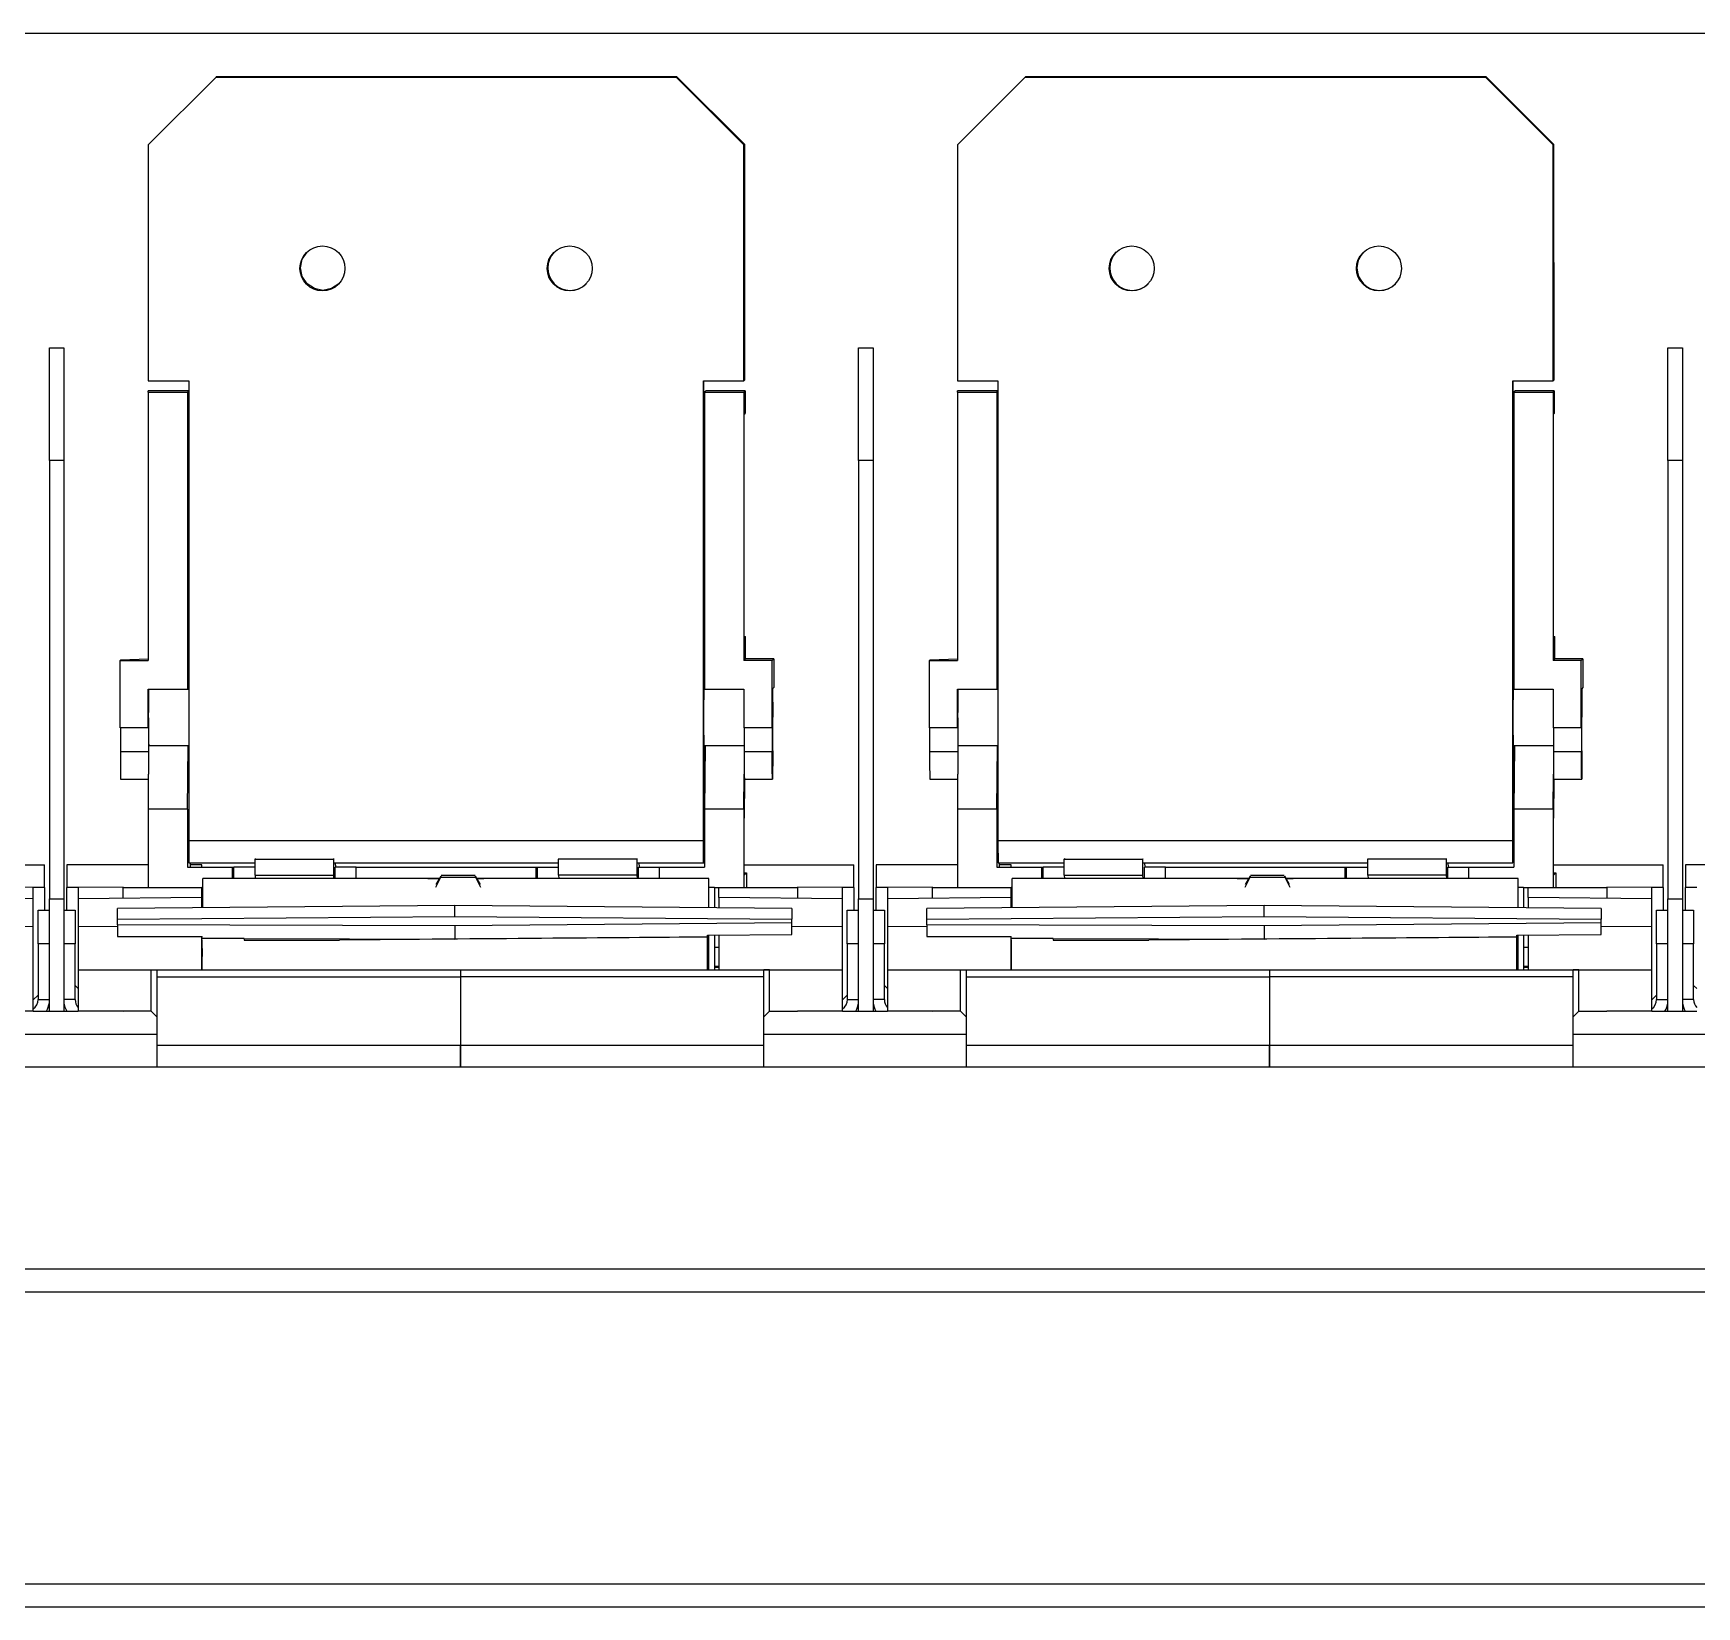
# Paper-space layout 'D' of a CAD drawing. Header units: inches. Extents: x 0 to 136, y 0 to 88.
# Drawn here: x 31.71 to 39.48, y 27.4 to 34.75 of the extents above; entities that cross this region are included whole.
import ezdxf

# ---------------------------------------------------------------- set-up
doc = ezdxf.new("R2010")
doc.units = ezdxf.units.IN
doc.header["$LTSCALE"] = 4
doc.header["$MEASUREMENT"] = 0

psp = doc.layouts.new('D')

# ---------------------------------------------------------------- linework, layer by layer
at = {"color": 7, "linetype": 'Continuous', "lineweight": 25}
for p, q in [((17.2199, 34.7471), (42.6216, 34.7471)), ((32.2437, 34.2264), (32.5587, 34.5413)), ((32.561, 34.5436), (32.5587, 34.5413)), ((34.7108, 34.5413), (32.5587, 34.5413)), ((34.7131, 34.5436), (32.561, 34.5436)), ((34.7108, 34.5413), (34.7131, 34.5436)), ((34.7108, 34.5413), (35.0258, 34.2263)), ((35.0281, 34.2286), (34.7131, 34.5436)), ((36.0233, 34.2264), (36.3382, 34.5413)), ((36.3405, 34.5436), (36.3382, 34.5413)), ((38.4903, 34.5413), (36.3382, 34.5413)), ((38.4926, 34.5436), (36.3405, 34.5436)), ((38.4903, 34.5413), (38.4926, 34.5436)), ((38.4903, 34.5413), (38.8053, 34.2263)), ((38.8076, 34.2286), (38.4926, 34.5436)), ((32.2437, 34.2264), (32.2438, 33.1241)), ((35.0281, 34.2286), (35.0258, 34.2263)), ((35.0258, 33.124), (35.0258, 34.2263)), ((35.0281, 34.2286), (35.0281, 33.1263)), ((36.0233, 34.2264), (36.0233, 33.1241)), ((38.8076, 34.2286), (38.8053, 34.2263)), ((38.8054, 33.124), (38.8053, 34.2263)), ((38.8076, 34.2286), (38.8077, 33.1263)), ((31.7819, 32.7524), (31.7819, 33.2773)), ((31.7819, 33.2773), (31.8497, 33.2773)), ((31.8497, 33.2773), (31.8497, 32.7524)), ((35.5614, 33.2773), (35.6292, 33.2773)), ((35.5614, 32.7524), (35.5614, 33.2773)), ((35.6292, 33.2773), (35.6292, 32.7524)), ((39.3409, 33.2773), (39.4087, 33.2773)), ((39.3409, 32.7524), (39.3409, 33.2773)), ((39.4087, 33.2773), (39.4087, 32.7524)), ((32.2438, 33.1241), (32.4328, 33.1241)), ((32.4328, 33.1241), (32.4329, 30.9772)), ((34.8369, 33.124), (35.0258, 33.124)), ((34.837, 30.9772), (34.8369, 33.124)), ((34.8392, 31.6801), (34.8392, 33.124)), ((35.0281, 33.1263), (35.0258, 33.124)), ((36.0233, 33.1241), (36.2123, 33.1241)), ((36.2123, 33.1241), (36.2124, 30.9772)), ((38.6164, 33.124), (38.8054, 33.124)), ((38.6165, 30.9772), (38.6164, 33.124)), ((38.6188, 31.6801), (38.6187, 33.124)), ((38.8077, 33.1263), (38.8054, 33.124)), ((32.4326, 33.0766), (32.2438, 33.0766)), ((32.2438, 33.0716), (32.2438, 33.0766)), ((32.2438, 33.0716), (32.2439, 31.8174)), ((32.2438, 33.0716), (32.4275, 33.0716)), ((32.4275, 33.0716), (32.4298, 33.0739)), ((32.4275, 33.0716), (32.4276, 31.6832)), ((32.4298, 33.0739), (32.4298, 32.5489)), ((32.4328, 33.0739), (32.4298, 33.0739)), ((32.4307, 33.0748), (32.4326, 33.0766)), ((32.4328, 33.0748), (32.4307, 33.0748)), ((32.4326, 33.0766), (32.4326, 33.0748)), ((34.8392, 33.0747), (34.8453, 33.0747)), ((34.8392, 33.0738), (34.8444, 33.0738)), ((34.8444, 33.0738), (34.8421, 33.0715)), ((34.8421, 33.0715), (35.0258, 33.0715)), ((34.8421, 33.0715), (34.8422, 31.6831)), ((34.8472, 33.0766), (34.8453, 33.0747)), ((35.0309, 33.0766), (34.8472, 33.0766)), ((35.0258, 33.0715), (35.0309, 33.0766)), ((35.0258, 33.0715), (35.0259, 31.8173)), ((35.0309, 33.0766), (35.0312, 32.9719)), ((36.2121, 33.0766), (36.0233, 33.0766)), ((36.0233, 33.0716), (36.0233, 33.0766)), ((36.0233, 33.0716), (36.0234, 31.8174)), ((36.0233, 33.0716), (36.207, 33.0716)), ((36.207, 33.0716), (36.2093, 33.0739)), ((36.207, 33.0716), (36.2071, 31.6832)), ((36.2123, 33.0739), (36.2093, 33.0739)), ((36.2093, 33.0739), (36.2094, 32.5489)), ((36.2103, 33.0748), (36.2121, 33.0766)), ((36.2123, 33.0748), (36.2103, 33.0748)), ((36.2121, 33.0766), (36.2121, 33.0748)), ((38.6187, 33.0747), (38.6249, 33.0747)), ((38.6187, 33.0738), (38.6239, 33.0738)), ((38.6239, 33.0738), (38.6217, 33.0715)), ((38.6217, 33.0715), (38.8054, 33.0715)), ((38.6217, 33.0715), (38.6217, 31.6831)), ((38.6267, 33.0766), (38.6249, 33.0747)), ((38.8104, 33.0766), (38.6267, 33.0766)), ((38.8054, 33.0715), (38.8104, 33.0766)), ((38.8054, 33.0715), (38.8054, 31.8173)), ((38.8104, 33.0766), (38.8107, 32.9719)), ((35.0268, 32.9675), (35.0312, 32.9719)), ((35.0268, 31.9232), (35.0268, 32.9675)), ((38.8063, 32.9675), (38.8107, 32.9719)), ((38.8064, 31.9232), (38.8063, 32.9675)), ((31.8497, 32.7524), (31.7819, 32.7524)), ((31.7819, 32.7524), (31.7819, 30.7051)), ((31.8497, 32.7524), (31.8497, 30.7051)), ((35.6292, 32.7524), (35.5614, 32.7524)), ((35.5614, 32.7524), (35.5614, 30.7051)), ((35.6292, 32.7524), (35.6292, 30.7051)), ((39.4087, 32.7524), (39.3409, 32.7524)), ((39.3409, 32.7524), (39.3409, 30.7051)), ((39.4087, 32.7524), (39.4087, 30.7051)), ((32.4328, 32.5489), (32.4298, 32.5489)), ((34.8392, 32.5489), (34.8422, 32.5489)), ((36.2123, 32.5489), (36.2094, 32.5489)), ((38.6187, 32.5489), (38.6217, 32.5489)), ((35.0337, 31.9301), (35.0268, 31.9232)), ((35.0268, 31.9301), (35.0337, 31.9301)), ((35.0337, 31.8251), (35.0337, 31.9301)), ((38.8132, 31.9301), (38.8064, 31.9232)), ((38.8064, 31.9301), (38.8132, 31.9301)), ((38.8132, 31.8251), (38.8132, 31.9301)), ((32.1126, 31.8174), (32.1163, 31.821)), ((32.1127, 31.5024), (32.1126, 31.8174)), ((32.1126, 31.8174), (32.2439, 31.8174)), ((32.1163, 31.821), (32.2439, 31.8249)), ((35.0259, 31.8173), (35.0337, 31.8251)), ((35.1571, 31.8173), (35.0259, 31.8173)), ((35.1649, 31.8251), (35.0337, 31.8251)), ((35.1571, 31.8173), (35.1649, 31.8251)), ((35.1572, 31.5023), (35.1571, 31.8173)), ((35.1649, 31.8251), (35.1649, 31.6909)), ((35.8922, 31.8174), (35.8958, 31.821)), ((35.8922, 31.5024), (35.8922, 31.8174)), ((35.8922, 31.8174), (36.0234, 31.8174)), ((35.8958, 31.821), (36.0234, 31.8249)), ((38.8054, 31.8173), (38.8132, 31.8251)), ((38.9367, 31.8173), (38.8054, 31.8173)), ((38.9445, 31.8251), (38.8132, 31.8251)), ((38.9367, 31.8173), (38.9445, 31.8251)), ((38.9367, 31.5023), (38.9367, 31.8173)), ((38.9445, 31.8251), (38.9445, 31.6909)), ((32.2439, 31.5024), (32.2439, 31.6832)), ((32.2439, 31.6832), (32.4276, 31.6832)), ((32.2451, 31.6452), (32.2439, 31.5024)), ((32.4328, 31.6826), (32.2457, 31.6826)), ((32.4297, 31.6852), (32.4276, 31.6832)), ((32.4299, 31.6826), (32.4297, 31.6852)), ((35.0259, 31.6826), (34.839, 31.6826)), ((34.8422, 31.6831), (35.0259, 31.6831)), ((34.8445, 31.6831), (34.8445, 31.6826)), ((35.0259, 31.6831), (35.0259, 31.5024)), ((35.1584, 31.6451), (35.1572, 31.5023)), ((35.1592, 31.6826), (35.159, 31.6826)), ((35.1649, 31.6909), (35.1592, 31.6852)), ((36.0234, 31.5024), (36.0234, 31.6832)), ((36.0234, 31.6832), (36.2071, 31.6832)), ((36.0246, 31.6452), (36.0234, 31.5024)), ((36.2124, 31.6826), (36.0252, 31.6826)), ((36.2092, 31.6852), (36.2071, 31.6832)), ((36.2094, 31.6826), (36.2092, 31.6852)), ((38.8055, 31.6826), (38.6186, 31.6826)), ((38.6217, 31.6831), (38.8055, 31.6831)), ((38.624, 31.6831), (38.624, 31.6826)), ((38.8055, 31.6831), (38.8055, 31.5024)), ((38.9379, 31.6451), (38.9367, 31.5023)), ((38.9388, 31.6826), (38.9385, 31.6826)), ((38.9445, 31.6909), (38.9387, 31.6852)), ((32.2448, 31.5502), (32.2443, 31.5502)), ((32.2448, 31.5502), (32.2448, 31.3928)), ((35.1581, 31.5502), (35.1576, 31.5502)), ((35.1581, 31.5502), (35.1581, 31.3927)), ((35.1604, 31.395), (35.1604, 31.5525)), ((36.0243, 31.5502), (36.0238, 31.5502)), ((36.0243, 31.5502), (36.0243, 31.3928)), ((38.9376, 31.5502), (38.9371, 31.5502)), ((38.9376, 31.5502), (38.9376, 31.3927)), ((38.9399, 31.395), (38.9399, 31.5525)), ((32.2439, 31.5024), (32.1127, 31.5024)), ((32.1136, 31.5024), (32.1136, 31.3928)), ((35.1572, 31.5023), (35.0259, 31.5024)), ((35.0269, 31.5024), (35.0269, 31.3927)), ((36.0234, 31.5024), (35.8922, 31.5024)), ((35.8931, 31.5024), (35.8931, 31.3928)), ((38.9367, 31.5023), (38.8055, 31.5024)), ((38.8064, 31.5024), (38.8064, 31.3927)), ((32.1136, 31.3928), (32.2448, 31.3928)), ((32.2459, 31.4201), (32.4329, 31.4201)), ((32.4276, 31.1238), (32.4302, 31.4201)), ((34.839, 31.4201), (35.0269, 31.4201)), ((34.8393, 31.4201), (34.8411, 31.018)), ((34.8448, 31.4201), (34.8422, 31.1238)), ((35.0269, 31.3927), (35.1581, 31.3927)), ((35.8931, 31.3928), (36.0243, 31.3928)), ((36.0255, 31.4201), (36.2124, 31.4201)), ((36.2072, 31.1238), (36.2097, 31.4201)), ((38.6185, 31.4201), (38.8064, 31.4201)), ((38.6188, 31.4201), (38.6206, 31.018)), ((38.6243, 31.4201), (38.6218, 31.1238)), ((38.8064, 31.3927), (38.9376, 31.3927)), ((32.1147, 31.2627), (32.2439, 31.2627)), ((32.2439, 31.2859), (32.2439, 31.1238)), ((35.026, 31.1238), (35.0273, 31.2859)), ((35.0284, 31.2626), (35.0269, 31.0812)), ((35.028, 31.2626), (35.1592, 31.2626)), ((35.8943, 31.2627), (36.0234, 31.2627)), ((36.0234, 31.2859), (36.0234, 31.1238)), ((38.8055, 31.1238), (38.8069, 31.2859)), ((38.808, 31.2626), (38.8064, 31.0812)), ((38.8075, 31.2626), (38.9388, 31.2626)), ((32.4276, 31.1238), (32.2439, 31.1238)), ((32.2439, 31.1238), (32.2439, 30.7576)), ((32.4276, 31.1238), (32.4276, 30.8521)), ((35.026, 31.1238), (34.8422, 31.1238)), ((34.8422, 31.1238), (34.8423, 30.8521)), ((35.026, 31.1238), (35.026, 30.7576)), ((35.0269, 30.8153), (35.0269, 31.0812)), ((36.2072, 31.1238), (36.0234, 31.1238)), ((36.0234, 31.1238), (36.0235, 30.7576)), ((36.2072, 31.1238), (36.2072, 30.8521)), ((38.8055, 31.1238), (38.6218, 31.1238)), ((38.6218, 31.1238), (38.6218, 30.8521)), ((38.8055, 31.1238), (38.8055, 30.7576)), ((38.8064, 30.8153), (38.8064, 31.0812)), ((34.8411, 30.9269), (34.8411, 31.018)), ((38.6206, 30.9269), (38.6206, 31.018)), ((32.4329, 30.9772), (34.837, 30.9772)), ((34.8411, 30.9269), (34.838, 30.8742)), ((36.2124, 30.9772), (38.6165, 30.9772)), ((38.6206, 30.9269), (38.6176, 30.8742)), ((31.2474, 30.8626), (31.7593, 30.8626)), ((31.7593, 30.7576), (31.7593, 30.8626)), ((32.2439, 30.8626), (31.8643, 30.8626)), ((31.8643, 30.8626), (31.8643, 30.7576)), ((32.4276, 30.8521), (32.6376, 30.8521)), ((32.4338, 30.8731), (32.7426, 30.8731)), ((32.4391, 30.8731), (32.4391, 30.8521)), ((32.4942, 30.8626), (32.4391, 30.8626)), ((32.4942, 30.8521), (32.4942, 30.8626)), ((32.6376, 30.7996), (32.6376, 30.8521)), ((32.6376, 30.8521), (32.644, 30.8521)), ((32.644, 30.7996), (32.644, 30.8521)), ((32.7426, 30.8521), (32.644, 30.8521)), ((32.743, 30.8934), (32.7426, 30.89)), ((32.7426, 30.8144), (32.7426, 30.89)), ((32.7426, 30.89), (33.11, 30.89)), ((33.11, 30.89), (33.1104, 30.8934)), ((33.11, 30.8144), (33.11, 30.89)), ((33.1109, 30.8731), (34.1599, 30.8731)), ((33.1165, 30.7996), (33.1164, 30.8521)), ((33.215, 30.8521), (33.1164, 30.8521)), ((33.1171, 30.8731), (33.1186, 30.8521)), ((33.215, 30.7996), (33.215, 30.8521)), ((33.215, 30.8521), (34.0549, 30.8521)), ((34.0549, 30.7996), (34.0549, 30.8521)), ((34.0549, 30.8521), (34.0613, 30.8521)), ((34.0613, 30.7996), (34.0613, 30.8521)), ((34.0613, 30.8521), (34.1599, 30.8521)), ((34.1602, 30.8933), (34.1599, 30.89)), ((34.5273, 30.89), (34.1599, 30.89)), ((34.1599, 30.8144), (34.1599, 30.89)), ((34.5273, 30.89), (34.5277, 30.8933)), ((34.5273, 30.8144), (34.5273, 30.89)), ((34.5282, 30.8731), (34.8379, 30.8731)), ((34.5337, 30.7996), (34.5337, 30.8521)), ((34.5337, 30.8521), (34.6323, 30.8521)), ((34.5344, 30.8731), (34.5358, 30.8521)), ((34.6323, 30.7996), (34.6323, 30.8521)), ((34.6323, 30.8521), (34.8423, 30.8521)), ((35.0269, 30.8626), (35.5388, 30.8626)), ((35.5388, 30.7576), (35.5388, 30.8626)), ((36.0235, 30.8626), (35.6438, 30.8626)), ((35.6438, 30.8626), (35.6438, 30.7576)), ((36.2072, 30.8521), (36.4171, 30.8521)), ((36.2133, 30.8731), (36.5221, 30.8731)), ((36.2186, 30.8731), (36.2186, 30.8521)), ((36.2737, 30.8626), (36.2186, 30.8626)), ((36.2737, 30.8521), (36.2737, 30.8626)), ((36.4171, 30.7996), (36.4171, 30.8521)), ((36.4171, 30.8521), (36.4236, 30.8521)), ((36.4236, 30.7996), (36.4236, 30.8521)), ((36.5221, 30.8521), (36.4236, 30.8521)), ((36.5225, 30.8934), (36.5221, 30.89)), ((36.5221, 30.89), (36.8896, 30.89)), ((36.5221, 30.8144), (36.5221, 30.89)), ((36.8896, 30.89), (36.8899, 30.8934)), ((36.8896, 30.8144), (36.8896, 30.89)), ((36.8905, 30.8731), (37.9394, 30.8731)), ((36.896, 30.7996), (36.896, 30.8521)), ((36.9945, 30.8521), (36.896, 30.8521)), ((36.8966, 30.8731), (36.8981, 30.8521)), ((36.9945, 30.7996), (36.9945, 30.8521)), ((36.9945, 30.8521), (37.8344, 30.8521)), ((37.8344, 30.7996), (37.8344, 30.8521)), ((37.8344, 30.8521), (37.8408, 30.8521)), ((37.8408, 30.7996), (37.8408, 30.8521)), ((37.8408, 30.8521), (37.9394, 30.8521)), ((37.9398, 30.8933), (37.9394, 30.89)), ((37.9394, 30.8144), (37.9394, 30.89)), ((38.3068, 30.89), (37.9394, 30.89)), ((38.3068, 30.89), (38.3072, 30.8933)), ((38.3068, 30.8144), (38.3068, 30.89)), ((38.3077, 30.8731), (38.6174, 30.8731)), ((38.3132, 30.7996), (38.3132, 30.8521)), ((38.3132, 30.8521), (38.4118, 30.8521)), ((38.3139, 30.8731), (38.3153, 30.8521)), ((38.4118, 30.7996), (38.4118, 30.8521)), ((38.4118, 30.8521), (38.6218, 30.8521)), ((38.8064, 30.8626), (39.3183, 30.8626)), ((39.3183, 30.7576), (39.3183, 30.8626)), ((39.803, 30.8626), (39.4233, 30.8626)), ((39.4233, 30.8626), (39.4233, 30.7576)), ((33.5493, 30.7996), (32.4994, 30.7996)), ((32.4994, 30.6623), (32.4994, 30.7996)), ((32.7426, 30.8144), (33.11, 30.8144)), ((32.7426, 30.8144), (32.7439, 30.7996)), ((33.1113, 30.7996), (33.11, 30.8144)), ((33.5493, 30.7981), (33.5493, 30.7996)), ((33.6038, 30.7996), (33.5493, 30.7996)), ((33.6029, 30.7981), (33.5493, 30.7981)), ((33.5868, 30.7585), (33.6102, 30.8055)), ((33.6102, 30.8107), (33.5873, 30.7712)), ((33.6102, 30.8107), (33.6102, 30.8055)), ((33.6102, 30.8055), (33.7719, 30.8055)), ((33.7701, 30.8127), (33.612, 30.8127)), ((33.7719, 30.8055), (33.7719, 30.8107)), ((33.7948, 30.7712), (33.7719, 30.8107)), ((33.7719, 30.8055), (33.7953, 30.7585)), ((33.8118, 30.7996), (33.7783, 30.7996)), ((33.8118, 30.7981), (33.7792, 30.7981)), ((33.8118, 30.7981), (33.8118, 30.7996)), ((34.8616, 30.7996), (33.8118, 30.7996)), ((34.5273, 30.8144), (34.1599, 30.8144)), ((34.1599, 30.8144), (34.1611, 30.7996)), ((34.5286, 30.7996), (34.5273, 30.8144)), ((34.8616, 30.6622), (34.8616, 30.7996)), ((35.0374, 30.8258), (35.0269, 30.8153)), ((35.0269, 30.8258), (35.0374, 30.8258)), ((35.0374, 30.8258), (35.0374, 30.7576)), ((36.279, 30.6623), (36.279, 30.7996)), ((37.3288, 30.7996), (36.279, 30.7996)), ((36.5221, 30.8144), (36.8896, 30.8144)), ((36.5221, 30.8144), (36.5234, 30.7996)), ((36.8908, 30.7996), (36.8896, 30.8144)), ((37.3288, 30.7981), (37.3288, 30.7996)), ((37.3833, 30.7996), (37.3288, 30.7996)), ((37.3824, 30.7981), (37.3288, 30.7981)), ((37.3663, 30.7585), (37.3897, 30.8055)), ((37.3897, 30.8107), (37.3668, 30.7712)), ((37.3897, 30.8107), (37.3897, 30.8055)), ((37.3897, 30.8055), (37.5514, 30.8055)), ((37.5496, 30.8127), (37.3915, 30.8127)), ((37.5514, 30.8055), (37.5514, 30.8107)), ((37.5744, 30.7712), (37.5514, 30.8107)), ((37.5514, 30.8055), (37.5748, 30.7585)), ((37.5913, 30.7996), (37.5578, 30.7996)), ((37.5913, 30.7981), (37.5587, 30.7981)), ((37.5913, 30.7981), (37.5913, 30.7996)), ((38.6412, 30.7996), (37.5913, 30.7996)), ((38.3068, 30.8144), (37.9394, 30.8144)), ((37.9394, 30.8144), (37.9407, 30.7996)), ((38.3081, 30.7996), (38.3068, 30.8144)), ((38.6412, 30.6622), (38.6412, 30.7996)), ((38.817, 30.8258), (38.8064, 30.8153)), ((38.8064, 30.8258), (38.817, 30.8258)), ((38.817, 30.8258), (38.817, 30.7576)), ((31.7068, 30.7051), (31.1294, 30.7102)), ((31.7068, 30.7576), (31.4968, 30.7595)), ((31.7593, 30.7576), (31.7068, 30.7576)), ((31.7068, 30.7051), (31.7068, 30.7576)), ((31.7068, 30.5755), (31.7068, 30.7051)), ((31.7593, 30.7576), (31.7593, 30.6514)), ((31.7819, 30.1802), (31.7819, 30.7051)), ((31.7819, 30.7051), (31.8497, 30.7051)), ((31.8497, 30.7051), (31.8497, 30.1802)), ((31.8643, 30.6514), (31.8643, 30.7576)), ((31.9168, 30.7576), (31.8643, 30.7576)), ((32.1267, 30.7595), (31.9168, 30.7576)), ((31.9168, 30.7576), (31.9168, 30.7051)), ((32.4942, 30.7102), (31.9168, 30.7051)), ((31.9168, 30.7051), (31.9168, 30.5755)), ((32.1267, 30.7576), (32.1267, 30.7595)), ((32.1267, 30.7576), (32.4942, 30.7576)), ((32.1267, 30.707), (32.1267, 30.7576)), ((32.4994, 30.7577), (32.4942, 30.7577)), ((32.4942, 30.7576), (32.4942, 30.7577)), ((32.4942, 30.7576), (32.4942, 30.7553)), ((32.4942, 30.7102), (32.4942, 30.7553)), ((32.4942, 30.6622), (32.4942, 30.7102)), ((34.8879, 30.7577), (34.8616, 30.7579)), ((34.8879, 30.7577), (34.8879, 30.662)), ((34.8879, 30.7576), (34.9089, 30.7576)), ((34.9089, 30.7576), (35.2763, 30.7576)), ((34.9089, 30.7102), (34.9089, 30.7576)), ((35.4863, 30.7051), (34.9089, 30.7102)), ((34.9089, 30.7102), (34.9089, 30.6618)), ((35.4863, 30.7576), (35.2763, 30.7595)), ((35.2763, 30.7595), (35.2763, 30.7576)), ((35.2763, 30.7576), (35.2763, 30.707)), ((35.5388, 30.7576), (35.4863, 30.7576)), ((35.4863, 30.7051), (35.4863, 30.7576)), ((35.4863, 30.5755), (35.4863, 30.7051)), ((35.5388, 30.7576), (35.5388, 30.6514)), ((35.5614, 30.7051), (35.6292, 30.7051)), ((35.5614, 30.1802), (35.5614, 30.7051)), ((35.6292, 30.7051), (35.6292, 30.1802)), ((35.6438, 30.6514), (35.6438, 30.7576)), ((35.6963, 30.7576), (35.6438, 30.7576)), ((35.9063, 30.7595), (35.6963, 30.7576)), ((35.6963, 30.7576), (35.6963, 30.7051)), ((36.2737, 30.7102), (35.6963, 30.7051)), ((35.6963, 30.7051), (35.6963, 30.5755)), ((35.9063, 30.7576), (35.9063, 30.7595)), ((35.9063, 30.7576), (36.2737, 30.7576)), ((35.9063, 30.707), (35.9063, 30.7576)), ((36.279, 30.7577), (36.2737, 30.7577)), ((36.2737, 30.7576), (36.2737, 30.7577)), ((36.2737, 30.7576), (36.2737, 30.7553)), ((36.2737, 30.7102), (36.2737, 30.7553)), ((36.2737, 30.6622), (36.2737, 30.7102)), ((38.6674, 30.7577), (38.6412, 30.7579)), ((38.6674, 30.7577), (38.6674, 30.662)), ((38.6674, 30.7576), (38.6884, 30.7576)), ((38.6884, 30.7576), (39.0559, 30.7576)), ((38.6884, 30.7102), (38.6884, 30.7576)), ((39.2658, 30.7051), (38.6884, 30.7102)), ((38.6884, 30.7102), (38.6884, 30.6618)), ((39.2658, 30.7576), (39.0559, 30.7595)), ((39.0559, 30.7595), (39.0559, 30.7576)), ((39.0559, 30.7576), (39.0559, 30.707)), ((39.3183, 30.7576), (39.2658, 30.7576)), ((39.2658, 30.7051), (39.2658, 30.7576)), ((39.2658, 30.5755), (39.2658, 30.7051)), ((39.3183, 30.7576), (39.3183, 30.6514)), ((39.3409, 30.7051), (39.4087, 30.7051)), ((39.3409, 30.1802), (39.3409, 30.7051)), ((39.4087, 30.7051), (39.4087, 30.1802)), ((39.4233, 30.6514), (39.4233, 30.7576)), ((39.4758, 30.7576), (39.4233, 30.7576)), ((31.7292, 30.6514), (31.7819, 30.6514)), ((31.7292, 30.4939), (31.7292, 30.6514)), ((31.8497, 30.6514), (31.9023, 30.6514)), ((31.9023, 30.6514), (31.9023, 30.4939)), ((33.6753, 30.6725), (32.1005, 30.6588)), ((32.1005, 30.6087), (32.1005, 30.6588)), ((32.1005, 30.6087), (33.6753, 30.6224)), ((35.2501, 30.6588), (33.6753, 30.6725)), ((33.6753, 30.6224), (33.6753, 30.6725)), ((33.6753, 30.6224), (35.2501, 30.6087)), ((35.2501, 30.6588), (35.2501, 30.6087)), ((35.5087, 30.4939), (35.5087, 30.6514)), ((35.5087, 30.6514), (35.5614, 30.6514)), ((35.6292, 30.6514), (35.6819, 30.6514)), ((35.6819, 30.6514), (35.6819, 30.4939)), ((37.4548, 30.6725), (35.88, 30.6588)), ((35.88, 30.6087), (35.88, 30.6588)), ((35.88, 30.6087), (37.4548, 30.6224)), ((39.0296, 30.6588), (37.4548, 30.6725)), ((37.4548, 30.6224), (37.4548, 30.6725)), ((37.4548, 30.6224), (39.0296, 30.6087)), ((39.0296, 30.6588), (39.0296, 30.6087)), ((39.2883, 30.6514), (39.3409, 30.6514)), ((39.2883, 30.4939), (39.2883, 30.6514)), ((39.4087, 30.6514), (39.4614, 30.6514)), ((39.4614, 30.6514), (39.4614, 30.4939)), ((31.4706, 30.5773), (31.7068, 30.5755)), ((31.7068, 30.3721), (31.7068, 30.5755)), ((31.9168, 30.5755), (32.1005, 30.5769)), ((31.9168, 30.5755), (31.9168, 30.3721)), ((32.1005, 30.5833), (32.1005, 30.6087)), ((33.6753, 30.579), (32.1005, 30.5833)), ((32.1005, 30.5833), (32.1005, 30.5289)), ((35.2501, 30.5927), (33.6753, 30.579)), ((33.6753, 30.579), (33.6753, 30.5166)), ((34.8564, 30.535), (35.2501, 30.5384)), ((34.8564, 30.5257), (34.8564, 30.535)), ((34.8616, 30.3721), (34.8616, 30.535)), ((34.8879, 30.5352), (34.8879, 30.3721)), ((34.9089, 30.5354), (34.9089, 30.3721)), ((35.2501, 30.5927), (35.2501, 30.6087)), ((35.2501, 30.5384), (35.2501, 30.5927)), ((35.2501, 30.5773), (35.4863, 30.5755)), ((35.4863, 30.3721), (35.4863, 30.5755)), ((35.6963, 30.5755), (35.88, 30.5769)), ((35.6963, 30.5755), (35.6963, 30.3721)), ((35.88, 30.5833), (35.88, 30.6087)), ((35.88, 30.5833), (35.88, 30.5289)), ((37.4548, 30.579), (35.88, 30.5833)), ((39.0296, 30.5927), (37.4548, 30.579)), ((37.4548, 30.579), (37.4548, 30.5166)), ((38.6359, 30.535), (39.0296, 30.5384)), ((38.6359, 30.5257), (38.6359, 30.535)), ((38.6412, 30.3721), (38.6412, 30.535)), ((38.6674, 30.5352), (38.6674, 30.3721)), ((38.6884, 30.5354), (38.6884, 30.3721)), ((39.0296, 30.5927), (39.0296, 30.6087)), ((39.0296, 30.5384), (39.0296, 30.5927)), ((39.0296, 30.5773), (39.2658, 30.5755)), ((39.2658, 30.3721), (39.2658, 30.5755)), ((31.7292, 30.4939), (31.7292, 30.234)), ((31.7819, 30.4939), (31.7292, 30.4939)), ((31.9023, 30.4939), (31.8497, 30.4939)), ((31.9023, 30.234), (31.9023, 30.4939)), ((32.1005, 30.5289), (32.4951, 30.5279)), ((32.4942, 30.3721), (32.4942, 30.5279)), ((32.4944, 30.5199), (32.4943, 30.5279)), ((32.4944, 30.5199), (32.4951, 30.5279)), ((32.691, 30.5193), (32.4944, 30.5199)), ((32.4944, 30.5123), (32.4951, 30.4356)), ((32.691, 30.5193), (33.6753, 30.5166)), ((32.691, 30.5193), (32.691, 30.5119)), ((32.691, 30.5119), (33.1372, 30.5119)), ((33.6753, 30.5166), (33.1372, 30.5119)), ((34.8564, 30.3721), (34.8564, 30.5257)), ((34.8879, 30.4794), (34.9089, 30.4794)), ((35.5087, 30.4939), (35.5087, 30.234)), ((35.5614, 30.4939), (35.5087, 30.4939)), ((35.6819, 30.4939), (35.6292, 30.4939)), ((35.6819, 30.234), (35.6819, 30.4939)), ((35.88, 30.5289), (36.2746, 30.5279)), ((36.2737, 30.3721), (36.2737, 30.5279)), ((36.2739, 30.5199), (36.2738, 30.5279)), ((36.2739, 30.5199), (36.2746, 30.5279)), ((36.4706, 30.5193), (36.2739, 30.5199)), ((36.274, 30.5123), (36.2746, 30.4356)), ((36.4706, 30.5193), (37.4548, 30.5166)), ((36.4706, 30.5193), (36.4706, 30.5119)), ((36.4706, 30.5119), (36.9168, 30.5119)), ((37.4548, 30.5166), (36.9168, 30.5119)), ((38.6359, 30.3721), (38.6359, 30.5257)), ((38.6674, 30.4794), (38.6884, 30.4794)), ((39.2883, 30.4939), (39.2883, 30.234)), ((39.3409, 30.4939), (39.2883, 30.4939)), ((39.4614, 30.4939), (39.4087, 30.4939)), ((39.4614, 30.234), (39.4614, 30.4939)), ((32.4951, 30.4356), (32.4942, 30.4356)), ((34.8879, 30.3902), (34.9089, 30.3902)), ((34.8879, 30.3849), (34.9089, 30.3849)), ((36.2746, 30.4356), (36.2737, 30.4356)), ((38.6674, 30.3902), (38.6884, 30.3902)), ((38.6674, 30.3849), (38.6884, 30.3849)), ((31.7068, 30.1802), (31.7068, 30.3721)), ((31.9023, 30.2996), (31.9168, 30.2852)), ((31.9168, 30.3721), (32.261, 30.3721)), ((31.9168, 30.3721), (31.9168, 30.1802)), ((32.261, 30.3721), (32.2842, 30.3721)), ((32.2842, 30.3721), (33.7015, 30.3721)), ((32.2842, 30.3721), (32.2842, 30.3405)), ((32.2842, 30.3405), (33.7015, 30.3405)), ((32.2842, 30.3405), (32.2842, 30.0207)), ((33.7015, 30.3721), (35.1189, 30.3721)), ((33.7015, 30.3721), (33.7015, 30.3405)), ((33.7015, 30.3721), (33.7015, 30.3405)), ((35.1189, 30.3405), (33.7015, 30.3405)), ((33.7015, 30.3405), (33.7015, 30.0207)), ((33.7015, 30.3405), (33.7015, 30.0207)), ((35.1451, 30.3721), (35.1189, 30.3721)), ((35.1189, 30.3405), (35.1189, 30.3721)), ((35.1189, 30.3721), (35.4863, 30.3721)), ((35.1189, 30.0207), (35.1189, 30.3405)), ((35.1451, 30.1802), (35.1451, 30.3721)), ((35.4863, 30.1802), (35.4863, 30.3721)), ((35.6819, 30.2996), (35.6963, 30.2852)), ((35.6963, 30.3721), (36.0405, 30.3721)), ((35.6963, 30.3721), (35.6963, 30.1802)), ((36.0405, 30.3721), (36.0637, 30.3721)), ((36.0637, 30.3721), (37.4811, 30.3721)), ((36.0637, 30.3721), (36.0637, 30.3405)), ((36.0637, 30.3405), (37.4811, 30.3405)), ((36.0637, 30.3405), (36.0637, 30.0207)), ((37.4811, 30.3721), (38.8984, 30.3721)), ((37.4811, 30.3721), (37.4811, 30.3405)), ((37.4811, 30.3721), (37.4811, 30.3405)), ((38.8984, 30.3405), (37.4811, 30.3405)), ((37.4811, 30.3405), (37.4811, 30.0207)), ((37.4811, 30.3405), (37.4811, 30.0207)), ((38.9246, 30.3721), (38.8984, 30.3721)), ((38.8984, 30.3405), (38.8984, 30.3721)), ((38.8984, 30.3721), (39.2658, 30.3721)), ((38.8984, 30.0207), (38.8984, 30.3405)), ((38.9246, 30.1802), (38.9246, 30.3721)), ((39.2658, 30.1802), (39.2658, 30.3721)), ((39.4614, 30.2996), (39.4758, 30.2852)), ((31.7068, 30.2327), (31.7292, 30.2551)), ((31.7292, 30.234), (31.7819, 30.234)), ((31.9023, 30.234), (31.8497, 30.234)), ((35.4863, 30.2327), (35.5087, 30.2551)), ((35.5087, 30.234), (35.5614, 30.234)), ((35.6819, 30.234), (35.6292, 30.234)), ((39.2658, 30.2327), (39.2883, 30.2551)), ((39.2883, 30.234), (39.3409, 30.234)), ((39.4614, 30.234), (39.4087, 30.234)), ((31.7068, 30.1802), (31.4968, 30.1802)), ((31.7068, 30.1802), (31.4968, 30.1784)), ((31.7068, 30.1802), (31.9168, 30.1802)), ((32.258, 30.1802), (31.9168, 30.1802)), ((32.1267, 30.1784), (31.9168, 30.1802)), ((32.1267, 30.1802), (32.1267, 30.1784)), ((32.2842, 30.154), (32.258, 30.1802)), ((35.1451, 30.1802), (35.1189, 30.154)), ((35.1451, 30.1802), (35.2763, 30.1802)), ((35.1451, 30.1802), (35.2763, 30.1802)), ((35.4863, 30.1802), (35.2763, 30.1802)), ((35.2763, 30.1784), (35.2763, 30.1802)), ((35.4863, 30.1802), (35.2763, 30.1784)), ((35.4863, 30.1802), (35.6963, 30.1802)), ((36.0375, 30.1802), (35.6963, 30.1802)), ((35.9063, 30.1784), (35.6963, 30.1802)), ((35.9063, 30.1802), (35.9063, 30.1784)), ((36.0637, 30.154), (36.0375, 30.1802)), ((38.9246, 30.1802), (38.8984, 30.154)), ((38.9246, 30.1802), (39.0559, 30.1802)), ((38.9246, 30.1802), (39.0559, 30.1802)), ((39.2658, 30.1802), (39.0559, 30.1802)), ((39.2658, 30.1802), (39.0559, 30.1784)), ((39.0559, 30.1784), (39.0559, 30.1802)), ((39.2658, 30.1802), (39.4758, 30.1802)), ((31.3393, 30.0727), (32.2842, 30.0727)), ((35.1189, 30.0727), (36.0637, 30.0727)), ((38.8984, 30.0727), (39.8433, 30.0727)), ((32.2842, 30.0207), (33.7015, 30.0207)), ((32.2842, 30.0207), (32.2842, 29.9177)), ((33.7015, 30.0207), (33.7015, 29.9177)), ((33.7015, 30.0207), (35.1189, 30.0207)), ((33.7015, 29.9177), (33.7015, 30.0207)), ((35.1189, 29.9177), (35.1189, 30.0207)), ((36.0637, 30.0207), (36.0637, 29.9177)), ((36.0637, 30.0207), (37.4811, 30.0207)), ((37.4811, 30.0207), (37.4811, 29.9177)), ((37.4811, 30.0207), (38.8984, 30.0207)), ((37.4811, 29.9177), (37.4811, 30.0207)), ((38.8984, 29.9177), (38.8984, 30.0207)), ((42.8841, 29.9177), (16.9574, 29.9177)), ((43.1466, 28.9754), (16.6949, 28.9754)), ((43.1466, 28.8679), (16.6949, 28.8679)), ((16.6949, 27.5056), (43.1466, 27.5056)), ((16.6949, 27.3981), (43.1302, 27.3981))]:
    psp.add_line(p, q, dxfattribs=at)
at = {"color": 7, "linetype": 'Continuous', "lineweight": 25, "flags": 128}
for points in [[(33.1339, 33.577), (33.0999, 33.5543), (33.0597, 33.5463), (33.0195, 33.5543), (32.9854, 33.577), (32.9627, 33.6111), (32.9547, 33.6513), (32.9627, 33.6914), (32.9854, 33.7255), (32.9854, 33.7255)], [(35.1581, 31.5502), (35.1582, 31.6005), (35.1584, 31.6433), (35.1588, 31.6721), (35.1592, 31.6826), (35.1597, 31.673), (35.16, 31.6449), (35.1603, 31.6026), (35.1604, 31.5525)], [(38.9376, 31.5502), (38.9377, 31.6005), (38.9379, 31.6433), (38.9383, 31.6721), (38.9387, 31.6826), (38.9392, 31.673), (38.9396, 31.6449), (38.9398, 31.6026), (38.9399, 31.5525)], [(35.1604, 31.395), (35.1603, 31.3447), (35.16, 31.3019), (35.1597, 31.273), (35.1592, 31.2626), (35.1588, 31.2722), (35.1584, 31.3002), (35.1582, 31.3426), (35.1581, 31.3927)], [(38.9399, 31.395), (38.9398, 31.3447), (38.9396, 31.3019), (38.9392, 31.273), (38.9388, 31.2626), (38.9383, 31.2722), (38.938, 31.3002), (38.9377, 31.3426), (38.9376, 31.3927)], [(34.838, 30.8742), (34.8378, 30.8733), (34.8377, 30.8771), (34.8375, 30.8856), (34.8373, 30.8982), (34.8372, 30.9145), (34.8371, 30.9337), (34.837, 30.9549), (34.837, 30.9772)], [(38.6176, 30.8742), (38.6174, 30.8733), (38.6172, 30.8771), (38.617, 30.8856), (38.6168, 30.8982), (38.6167, 30.9145), (38.6166, 30.9337), (38.6165, 30.9549), (38.6165, 30.9772)], [(32.258, 30.1802), (32.258, 30.1838), (32.258, 30.1945), (32.258, 30.2119), (32.258, 30.2355), (32.258, 30.2643), (32.258, 30.2975), (32.258, 30.3339), (32.258, 30.3721)], [(36.0375, 30.1802), (36.0375, 30.1838), (36.0375, 30.1945), (36.0375, 30.2119), (36.0375, 30.2355), (36.0375, 30.2643), (36.0375, 30.2975), (36.0375, 30.3339), (36.0375, 30.3721)]]:
    psp.add_lwpolyline(points, dxfattribs=at)
at = {"color": 7, "linetype": 'Continuous', "lineweight": 25}
for centre in [(33.0574, 33.649), (34.2122, 33.6489), (36.8369, 33.649), (37.9917, 33.6489)]:
    psp.add_circle(centre, 0.105, dxfattribs=at)
for centre, radius, start, end in [((34.2145, 33.6512), 0.105, 135.00402, 314.99816), ((36.8392, 33.6513), 0.105, 135.00402, 314.99816), ((37.994, 33.6512), 0.105, 135.00402, 314.99816), ((33.6997, 31.6401), 1.4546, 178.3024, 179.79824), ((40.0657, 31.5512), 5.2283, 178.5606, 181.43722), ((35.8728, 31.6505), 0.7144, 177.21543, 180.42699), ((37.4792, 31.6401), 1.4546, 178.3024, 179.79824), ((43.8452, 31.5512), 5.2283, 178.5606, 181.43722), ((39.6523, 31.6505), 0.7144, 177.21543, 180.42699), ((35.9395, 31.5176), 3.6948, 179.49452, 181.51198), ((39.719, 31.5176), 3.6948, 179.49452, 181.51198), ((35.8083, 31.3602), 3.6948, 179.49452, 181.51198), ((41.1814, 31.3805), 8.9366, 179.92153, 180.60655), ((38.7216, 31.3601), 3.6948, 179.49452, 181.51198), ((39.5878, 31.3602), 3.6948, 179.49452, 181.51198), ((44.9609, 31.3805), 8.9366, 179.92153, 180.60655), ((42.5011, 31.3601), 3.6948, 179.49452, 181.51198), ((35.1116, 30.9487), 2.6789, 179.39022, 181.61629), ((38.8912, 30.9487), 2.6789, 179.39022, 181.61629), ((31.6755, 30.234), 0.0538, 305.66238, 0), ((31.9561, 30.234), 0.0538, 180, 222.9923), ((35.455, 30.234), 0.0538, 305.66238, 0), ((35.7356, 30.234), 0.0538, 180, 222.9923), ((39.2345, 30.234), 0.0538, 305.66238, 0), ((39.5151, 30.234), 0.0538, 180, 222.9923), ((31.6755, 30.234), 0.1075, 330, 351.88642), ((31.9561, 30.234), 0.1075, 188.11358, 210), ((35.455, 30.234), 0.1075, 330, 351.88642), ((35.7356, 30.234), 0.1075, 188.11358, 210), ((39.2345, 30.234), 0.1075, 330, 351.88642), ((39.5151, 30.234), 0.1075, 188.11358, 210)]:
    psp.add_arc(centre, radius, start, end, dxfattribs=at)
for centre, major_axis, ratio, start_param, end_param in [((32.4951, 30.3902), (-0.0012, 0.1444), 0.004425, 4.587093, 5.720138), ((19.6031, 30.3902), (16.5417, 0.1442), 0.000393, 0.397292, 0.612551), ((36.2747, 30.3902), (-0.0012, 0.1444), 0.004425, 4.587093, 5.720138), ((23.3827, 30.3902), (16.5417, 0.1442), 0.000393, 0.397292, 0.612551), ((32.4951, 30.3902), (-0.0008, 0.0913), 0.004425, 4.513438, 5.232861), ((36.2747, 30.3902), (-0.0008, 0.0913), 0.004425, 4.513438, 5.232861)]:
    psp.add_ellipse(centre, major_axis=major_axis, ratio=ratio, start_param=start_param, end_param=end_param, dxfattribs=at)

doc.saveas('drawing.dxf')
